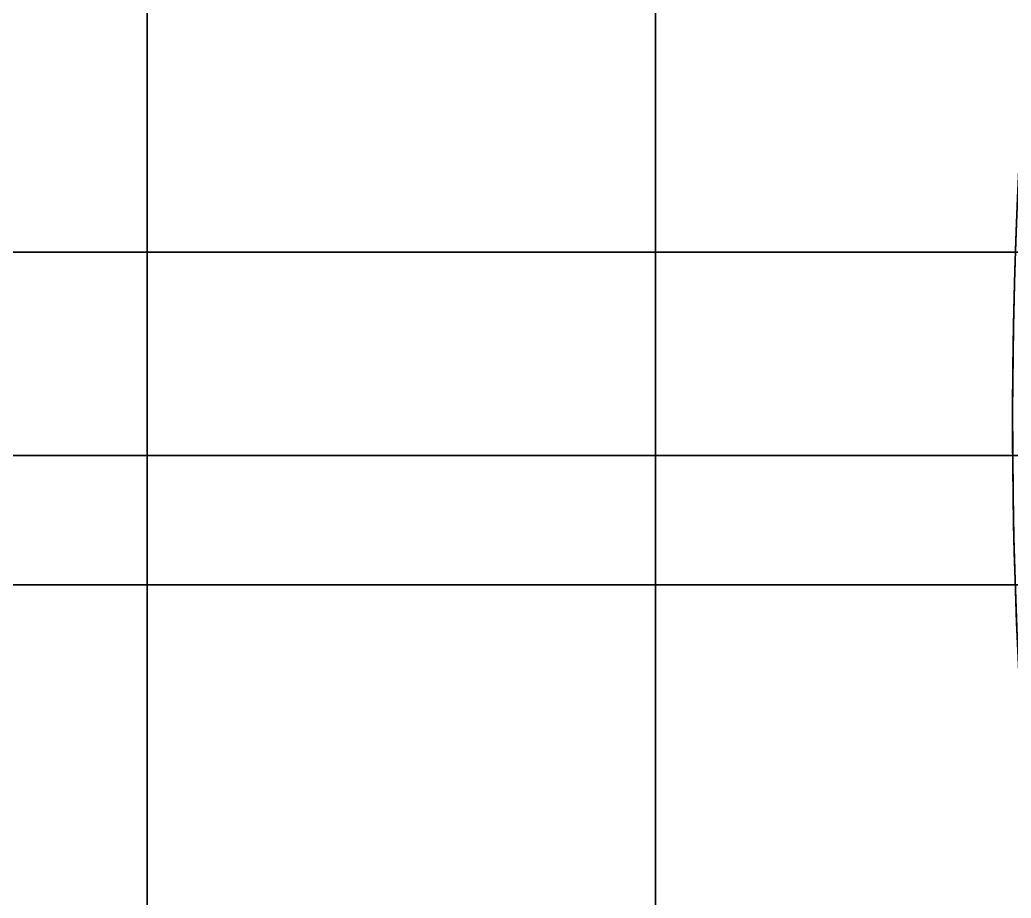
# Model space of a CAD drawing. Header units: millimetres. Extents: x 516 to 946, y 0 to 190.
# Drawn here: x 731.35 to 770.02, y 78.15 to 112.42 of the extents above; entities that cross this region are included whole.
import ezdxf

# ---------------------------------------------------------------- set-up
doc = ezdxf.new("R2010")
doc.units = ezdxf.units.MM
doc.layers.add('1', color=7, linetype='Continuous', true_color=0xffffff)

# ---------------------------------------------------------------- blocks, each defined once
blk = doc.blocks.new('UG_SURFACE_001')
at = {"layer": '1', "color": 252, "linetype": 'Continuous', "lineweight": 35}
for points in [[(220.767602, 113.101698, 3.5), (200.937957, 113.101698, 3.5), (200.937957, 103.351697, 3.5), (220.767602, 103.351697, 3.5)], [(220.767602, 103.351697, 1.5), (200.937957, 103.351697, 1.5), (200.937957, 113.101698, 1.5), (220.767602, 113.101698, 1.5)], [(240.597233, 113.101698, 3.5), (220.767602, 113.101698, 3.5), (220.767602, 103.351697, 3.5), (240.597233, 103.351697, 3.5)], [(240.597233, 103.351697, 1.5), (220.767602, 103.351697, 1.5), (220.767602, 113.101698, 1.5), (240.597233, 113.101698, 1.5)], [(256.952375, 113.101698, 3.5), (240.597233, 113.101698, 3.5), (240.597233, 103.351697, 3.5), (256.952375, 103.351697, 3.5)], [(256.952375, 103.351697, 1.5), (240.597233, 103.351697, 1.5), (240.597233, 113.101698, 1.5), (256.952375, 113.101698, 1.5)], [(220.767602, 103.351697, 3.5), (200.937957, 103.351697, 3.5), (200.937957, 95.420301, 3.5), (220.767602, 95.420301, 3.5)], [(220.767602, 95.420301, 1.5), (200.937957, 95.420301, 1.5), (200.937957, 103.351697, 1.5), (220.767602, 103.351697, 1.5)], [(240.597233, 103.351697, 3.5), (220.767602, 103.351697, 3.5), (220.767602, 95.420301, 3.5), (240.597233, 95.420301, 3.5)], [(240.597233, 95.420301, 1.5), (220.767602, 95.420301, 1.5), (220.767602, 103.351697, 1.5), (240.597233, 103.351697, 1.5)], [(256.952375, 103.351697, 3.5), (240.597233, 103.351697, 3.5), (240.597233, 95.420301, 3.5), (256.952375, 95.420301, 3.5)], [(256.952375, 95.420301, 1.5), (240.597233, 95.420301, 1.5), (240.597233, 103.351697, 1.5), (256.952375, 103.351697, 1.5)], [(220.767602, 95.420301, 3.5), (200.937957, 95.420301, 3.5), (200.937957, 90.379037, 3.5), (220.767602, 90.379037, 3.5)], [(220.767602, 90.379037, 1.5), (200.937957, 90.379037, 1.5), (200.937957, 95.420301, 1.5), (220.767602, 95.420301, 1.5)], [(240.597233, 95.420301, 3.5), (220.767602, 95.420301, 3.5), (220.767602, 90.379037, 3.5), (240.597233, 90.379037, 3.5)], [(240.597233, 90.379037, 1.5), (220.767602, 90.379037, 1.5), (220.767602, 95.420301, 1.5), (240.597233, 95.420301, 1.5)], [(256.952375, 95.420301, 3.5), (240.597233, 95.420301, 3.5), (240.597233, 90.379037, 3.5), (256.952375, 90.379037, 3.5)], [(256.952375, 90.379037, 1.5), (240.597233, 90.379037, 1.5), (240.597233, 95.420301, 1.5), (256.952375, 95.420301, 1.5)], [(220.767602, 90.379037, 3.5), (200.937957, 90.379037, 3.5), (200.937957, 69.256864, 3.5), (220.767602, 69.256864, 3.5)], [(220.767602, 69.256864, 1.5), (200.937957, 69.256864, 1.5), (200.937957, 90.379037, 1.5), (220.767602, 90.379037, 1.5)], [(240.597233, 90.379037, 3.5), (220.767602, 90.379037, 3.5), (220.767602, 69.256864, 3.5), (240.597233, 69.256864, 3.5)], [(240.597233, 69.256864, 1.5), (220.767602, 69.256864, 1.5), (220.767602, 90.379037, 1.5), (240.597233, 90.379037, 1.5)], [(256.952375, 90.379037, 3.5), (240.597233, 90.379037, 3.5), (240.597233, 69.256864, 3.5), (256.952375, 69.256864, 3.5)], [(256.952375, 69.256864, 1.5), (240.597233, 69.256864, 1.5), (240.597233, 90.379037, 1.5), (256.952375, 90.379037, 1.5)]]:
    blk.add_3dface(points, dxfattribs=at)
blk = doc.blocks.new('1стенка_MODEL')
at = {"layer": '1', "color": 252, "linetype": 'Continuous', "lineweight": 35}
blk.add_blockref('UG_SURFACE_001', (0, 0), dxfattribs=at)
blk = doc.blocks.new('6стойка_отверстие_ровнее_MODEL')
at = {"layer": '1', "color": 252, "linetype": 'Continuous', "lineweight": 35, "extrusion": (0, 0, -1)}
blk.add_arc((-453.776, 96.762, -6.3), 199.25, 344.82636, 15.42111, dxfattribs=at)
blk = doc.blocks.new('7прокладка_отв_ровнее_MODEL')
at = {"layer": '1', "color": 252, "linetype": 'Continuous', "lineweight": 35, "extrusion": (0, 0, -1)}
for centre, radius, start, end in [((-453.776, 96.762, -5), 199.25, 349.98195, 10.24201), ((-453.776, 96.762, -3.5), 198.75, 350.0401, 10.18471)]:
    blk.add_arc(centre, radius, start, end, dxfattribs=at)

msp = doc.modelspace()

# ---------------------------------------------------------------- block references
at = {"layer": '1', "color": 163, "linetype": 'Continuous', "lineweight": 70}
for name in ['1стенка_MODEL', '6стойка_отверстие_ровнее_MODEL', '7прокладка_отв_ровнее_MODEL']:
    msp.add_blockref(name, (515.550342, 0), dxfattribs=at)

doc.saveas('drawing.dxf')
